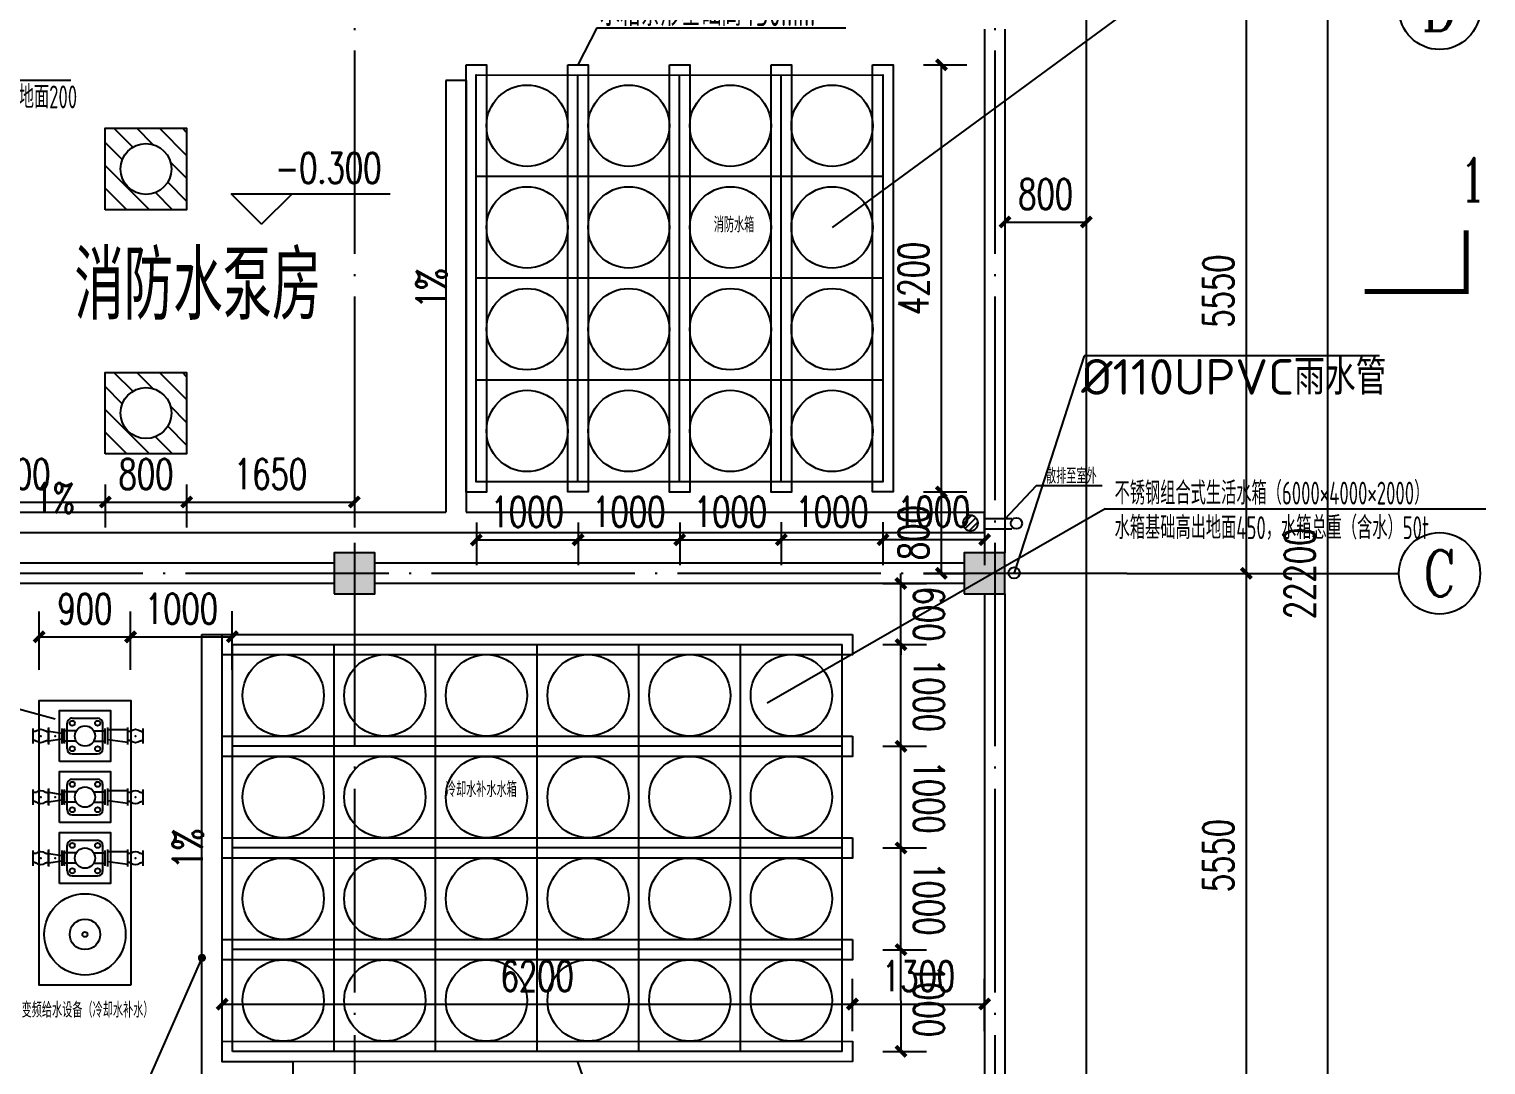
# Model space of a CAD drawing. Extents: x 19098 to 79498, y 3162 to 205862.
# Drawn here: x 30223 to 44554, y 106257 to 116439 of the extents above; entities that cross this region are included whole.
import ezdxf
from ezdxf.enums import TextEntityAlignment as Align

# ---------------------------------------------------------------- set-up
doc = ezdxf.new("R2010")
doc.units = 0
doc.header["$LTSCALE"] = 1000
doc.header["$MEASUREMENT"] = 0
doc.linetypes.add('DASHED', pattern=[0.75, 0.5, -0.25])
doc.linetypes.add('DOTE', pattern=[2.42, 2, -0.2, 0.02, -0.2])
for name, color, linetype in [('1209-3#泵房001（水反资1210）$0$水-消防系统-标注', 4, 'Continuous'), ('1209-3#泵房001（水反资1210）$0$水-消防系统-设备', 2, 'Continuous'), ('1209-3#泵房001（水反资1210）$0$水-给水系统-设备', 51, 'Continuous'), ('3T_WOOD', 21, 'Continuous'), ('AXIS', 3, 'Continuous'), ('AXIS_TEXT', 7, 'Continuous'), ('COLUMN', 9, 'Continuous'), ('DIM_ELEV', 3, 'Continuous'), ('DIM_LEAD', 3, 'Continuous'), ('DIM_SYMB', 3, 'Continuous'), ('DOTE', 1, 'Continuous'), ('IHY-room name-总-房间名称', 50, 'Continuous'), ('PUB_DIM', 3, 'Continuous'), ('PUB_HATCH', 8, 'Continuous'), ('PUB_TEXT', 7, 'Continuous'), ('STAIR', 2, 'Continuous'), ('WALL', 9, 'Continuous'), ('水-排水系统-设备', 121, 'Continuous'), ('水-消防-消防排水-管线', 140, 'DASHED'), ('水-消防系统-标注', 4, 'Continuous'), ('水-给水系统-标注', 4, 'Continuous')]:
    doc.layers.add(name, color=color, linetype=linetype)
doc.styles.add('1209-3#泵房001（水反资1210）$0$XD2008', font='xd-hzs.shx', dxfattribs={"width": 0.7, "bigfont": 'xd-hztxt.shx'})
doc.styles.add('_TCH_AXIS', font='COMPLEX', dxfattribs={"bigfont": 'GBCBIG'})
doc.styles.add('_TCH_DIM', font='SIMPLEX', dxfattribs={"bigfont": 'GBCBIG'})
doc.styles.add('_TCH_DIM_T3', font='SIMPLEX', dxfattribs={"width": 0.705882, "bigfont": 'GBCBIG'})
doc.styles.add('_TCH_LABEL', font='COMPLEX', dxfattribs={"bigfont": 'GBCBIG'})
doc.styles.add('COMPLEX', font='COMPLEX', dxfattribs={"bigfont": 'AllInOneBig.shx'})
doc.styles.get("Standard").update_dxf_attribs({"font": 'gbenor.shx', "bigfont": 'gbcbig.shx'})
doc.styles.add('XD2008', font='xd-hzs.shx', dxfattribs={"width": 0.7, "bigfont": 'xd-hztxt.shx'})
doc.styles.add('工程字', font='gbenor.shx', dxfattribs={"bigfont": 'gbcbig.shx'})
doc.dimstyles.new('_TCH_ARCH&&100', dxfattribs={"dimtxt": 297.5, "dimasz": 100, "dimexe": 250, "dimexo": 300, "dimgap": 126.25, "dimtad": 1, "dimdec": 0, "dimzin": 0, "dimdsep": 46, "dimtxsty": '_TCH_DIM_T3', "dimblk": 'ARCHTICK', "dimcen": 0.09, "dimclrt": 7, "dimazin": 2, "dimtfac": 1, "dimtdec": 0, "dimtix": 1, "dimtmove": 2, "dimatfit": 3, "dimfxl": 1, "dimtolj": 1, "dimtzin": 0, "dimarcsym": 0})

# ---------------------------------------------------------------- blocks, each defined once
blk = doc.blocks.new('1209-3#泵房001（水反资1210）$0$re')
for p, q in [((0, -196), (0, 196)), ((464, 150), (0, 150)), ((464, -196), (464, 196)), ((0, -150), (464, -88))]:
    blk.add_line(p, q)
blk = doc.blocks.new('1209-3#泵房001（水反资1210）$0$软接头-水路-0')
at = {"linetype": 'Continuous'}
for p, q in [((-100, -100), (-100, 100)), ((-76, 60), (-100, 60)), ((76, 60), (100, 60)), ((100, -100), (100, 100)), ((-76, -60), (-100, -60)), ((76, -60), (100, -60))]:
    blk.add_line(p, q, dxfattribs=at)
for centre, radius, start, end in [((-76, 85), 25, 270, 310.5421), ((0, -4), 92.1, 49.4579, 130.5421), ((76, 85), 25, 229.4579, 270), ((-76, -85), 25, 49.4579, 90), ((0, 4), 92.1, 229.4579, 310.5421), ((76, -85), 25, 90, 130.5421)]:
    blk.add_arc(centre, radius, start, end, dxfattribs=at)
at = {"color": 35, "linetype": 'Continuous'}
blk.add_point((0, 0), dxfattribs=at)
blk = doc.blocks.new('1209-3#泵房001（水反资1210）$0$异径管-0')
at = {"linetype": 'Continuous'}
for p, q in [((-100, -100), (-100, 100)), ((100, 70), (-100, 40)), ((100, 125), (100, -125)), ((100, -70), (-100, -40))]:
    blk.add_line(p, q, dxfattribs=at)
at = {"color": 35, "linetype": 'Continuous'}
blk.add_point((0, 0), dxfattribs=at)
blk = doc.blocks.new('A$C29236F82')
at = {"layer": '1209-3#泵房001（水反资1210）$0$水-消防系统-标注'}
h = blk.add_hatch(dxfattribs=at)
h.set_pattern_fill('ANSI31', color=145, scale=50, angle=-90, style=0)
h.set_pattern_definition([(315, (-56494.44, 109621.38), (112.2532, 112.2532), [])])
h.paths.add_polyline_path([(-7950, -7525), (-7950, -6725), (-8750, -6725), (-8750, -7525)])
h.paths.add_polyline_path([(-8350, -6875, -1), (-8350, -7375, -1)], flags=16)
h = blk.add_hatch(dxfattribs=at)
h.set_pattern_fill('ANSI31', color=145, scale=50, angle=-90, style=0)
h.set_pattern_definition([(315, (-56494.44, 107221.38), (112.2532, 112.2532), [])])
h.paths.add_polyline_path([(-7950, -9925), (-7950, -9125), (-8750, -9125), (-8750, -9925)])
h.paths.add_polyline_path([(-8350, -9275, -1), (-8350, -9775, -1)], flags=16)
blk.add_line((-9090, -6254), (-10262, -6254))
at = {"color": 145, "linetype": 'Continuous'}
for p, q in [((-9125, -12825, 0), (-9125, -12575, 0)), ((-9075, -12525, 0), (-8825, -12525, 0)), ((-8775, -12825, 0), (-8775, -12575, 0)), ((-9175, -12775, 0), (-9175, -12625, 0)), ((-9175, -12634, 0), (-9175, -12767, 0)), ((-9150, -12775, 0), (-9150, -12625, 0)), ((-9037, -12650, 0), (-9150, -12650, 0)), ((-9037, -12750, 0), (-9150, -12750, 0)), ((-8864, -12650, 0), (-8750, -12650, 0)), ((-8864, -12750, 0), (-8750, -12750, 0)), ((-8750, -12775, 0), (-8750, -12625, 0)), ((-8725, -12775, 0), (-8725, -12625, 0)), ((-8725, -12767, 0), (-8725, -12634, 0)), ((-9075, -12875, 0), (-8825, -12875, 0)), ((-9125, -13425, 0), (-9125, -13175, 0)), ((-9075, -13125, 0), (-8825, -13125, 0)), ((-8775, -13425, 0), (-8775, -13175, 0)), ((-9175, -13375, 0), (-9175, -13225, 0)), ((-9175, -13234, 0), (-9175, -13367, 0)), ((-9150, -13375, 0), (-9150, -13225, 0)), ((-9037, -13250, 0), (-9150, -13250, 0)), ((-8864, -13250, 0), (-8750, -13250, 0)), ((-8750, -13375, 0), (-8750, -13225, 0)), ((-8725, -13375, 0), (-8725, -13225, 0)), ((-8725, -13367, 0), (-8725, -13234, 0)), ((-9037, -13350, 0), (-9150, -13350, 0)), ((-8864, -13350, 0), (-8750, -13350, 0)), ((-9075, -13475, 0), (-8825, -13475, 0)), ((-9075, -13725, 0), (-8825, -13725, 0)), ((-9175, -13975, 0), (-9175, -13825, 0)), ((-9175, -13834, 0), (-9175, -13967, 0)), ((-9150, -13975, 0), (-9150, -13825, 0)), ((-9037, -13850, 0), (-9150, -13850, 0)), ((-9125, -14025, 0), (-9125, -13775, 0)), ((-8864, -13850, 0), (-8750, -13850, 0)), ((-8775, -14025, 0), (-8775, -13775, 0)), ((-8750, -13975, 0), (-8750, -13825, 0)), ((-8725, -13975, 0), (-8725, -13825, 0)), ((-8725, -13967, 0), (-8725, -13834, 0)), ((-9037, -13950, 0), (-9150, -13950, 0)), ((-8864, -13950, 0), (-8750, -13950, 0)), ((-9075, -14075, 0), (-8825, -14075, 0))]:
    blk.add_line(p, q, dxfattribs=at)
at = {"color": 145, "elevation": 0}
blk.add_lwpolyline([(-8500, -15150), (-9400, -15150), (-9400, -12350), (-8500, -12350)], close=True, dxfattribs=at)
for points in [[(-9200, -12950), (-9200, -12450), (-8700, -12450), (-8700, -12950), (-9200, -12950)], [(-9200, -13550), (-9200, -13050), (-8700, -13050), (-8700, -13550), (-9200, -13550)], [(-9200, -14150), (-9200, -13650), (-8700, -13650), (-8700, -14150), (-9200, -14150)]]:
    blk.add_lwpolyline(points, dxfattribs=at)
at = {"color": 145, "linetype": 'Continuous'}
for centre, radius in [((-9075, -12575, 0), 25), ((-8950, -12700, 0), 100), ((-8825, -12575, 0), 25), ((-9075, -12825, 0), 25), ((-8825, -12825, 0), 25), ((-9075, -13175, 0), 25), ((-8825, -13175, 0), 25), ((-8950, -13300, 0), 100), ((-9075, -13425, 0), 25), ((-8825, -13425, 0), 25), ((-9075, -13775, 0), 25), ((-8825, -13775, 0), 25), ((-8950, -13900, 0), 100), ((-9075, -14025, 0), 25), ((-8825, -14025, 0), 25)]:
    blk.add_circle(centre, radius, dxfattribs=at)
at = {"color": 145}
for radius in [400, 150, 25]:
    blk.add_circle((-8950, -14650, 0), radius, dxfattribs=at)
at = {"color": 145, "linetype": 'Continuous'}
for centre, start, end in [((-9075, -12575, 0), 89.9999, 179.9999), ((-8825, -12575, 0), 359.9999, 89.9999), ((-9075, -12825, 0), 179.9999, 269.9999), ((-8825, -12825, 0), 269.9999, 359.9999), ((-9075, -13175, 0), 89.9999, 179.9999), ((-8825, -13175, 0), 359.9999, 89.9999), ((-9075, -13425, 0), 179.9999, 269.9999), ((-8825, -13425, 0), 269.9999, 359.9999), ((-9075, -13775, 0), 89.9999, 179.9999), ((-8825, -13775, 0), 359.9999, 89.9999), ((-9075, -14025, 0), 179.9999, 269.9999), ((-8825, -14025, 0), 269.9999, 359.9999)]:
    blk.add_arc(centre, 50, start, end, dxfattribs=at)
at = {"layer": '1209-3#泵房001（水反资1210）$0$水-消防系统-标注'}
for p, q in [((1823, -5189, 0), (-1600, -7700)), ((1085, -10465, 0), (-2238, -12377, 0)), ((-9603, -12431, 0), (-9242, -12530))]:
    blk.add_line(p, q, dxfattribs=at)
at = {"layer": '1209-3#泵房001（水反资1210）$0$水-消防系统-标注', "elevation": 0}
blk.add_lwpolyline([(1085, -10465), (4831, -10465)], dxfattribs=at)
at = {"layer": '1209-3#泵房001（水反资1210）$0$水-消防系统-设备', "color": 145}
for p, q in [((-4100, -10200), (-4100, -6200)), ((-3100, -10200), (-3100, -6200)), ((-2100, -10200), (-2100, -6200)), ((-1100, -7200), (-5100, -7200)), ((-1100, -8200), (-5100, -8200)), ((-1100, -9200), (-5100, -9200)), ((-7500, -11800), (-1500, -11800)), ((-7499, -15800), (-7500, -11800)), ((-6499, -15800), (-6500, -11800)), ((-5500, -15800), (-5500, -11800)), ((-4500, -15800), (-4500, -11800)), ((-3500, -15800), (-3500, -11800)), ((-2500, -15800), (-2500, -11800)), ((-1500, -15800), (-1500, -11800)), ((-1500, -12800), (-7500, -12800)), ((-1500, -13800), (-7500, -13800)), ((-1500, -14800), (-7500, -14800)), ((-1500, -15800), (-7500, -15800))]:
    blk.add_line(p, q, dxfattribs=at)
for points in [[(-5100, -6201), (-1100, -6200), (-1100, -10200), (-5100, -10201), (-5100, -6200)], [(-8750, -7525), (-8750, -6725), (-7950, -6725), (-7950, -7525)], [(-8750, -9925), (-8750, -9125), (-7950, -9125), (-7950, -9925)]]:
    blk.add_lwpolyline(points, close=True, dxfattribs=at)
for centre, radius in [((-4600, -6700), 400), ((-3600, -6700), 400), ((-2600, -6700), 400), ((-1600, -6700), 400), ((-8350, -7125), 250), ((-4600, -7700), 400), ((-3600, -7700), 400), ((-2600, -7700), 400), ((-1600, -7700), 400), ((-4600, -8700), 400), ((-3600, -8700), 400), ((-2600, -8700), 400), ((-1600, -8700), 400), ((-8350, -9525), 250), ((-4600, -9700), 400), ((-3600, -9700), 400), ((-2600, -9700), 400), ((-1600, -9700), 400), ((-7000, -12300), 400), ((-6000, -12300), 400), ((-5000, -12300), 400), ((-4000, -12300), 400), ((-3000, -12300), 400), ((-2000, -12300), 400), ((-7000, -13300), 400), ((-6000, -13300), 400), ((-5000, -13300), 400), ((-4000, -13300), 400), ((-3000, -13300), 400), ((-2000, -13300), 400), ((-7000, -14300), 400), ((-6000, -14300), 400), ((-5000, -14300), 400), ((-4000, -14300), 400), ((-3000, -14300), 400), ((-2000, -14300), 400), ((-7000, -15300), 400), ((-6000, -15300), 400), ((-5000, -15300), 400), ((-4000, -15300), 400), ((-3000, -15300), 400), ((-2000, -15300), 400)]:
    blk.add_circle(centre, radius, dxfattribs=at)
at = {"layer": '1209-3#泵房001（水反资1210）$0$水-给水系统-设备'}
for name, p, xscale, yscale, zscale, rotation in [('1209-3#泵房001（水反资1210）$0$软接头-水路-0', (-9384, -12700, 0), -0.7500000000000001, 0.7500000000000001, 0.7500000000000001, 5.20240830415e-05), ('1209-3#泵房001（水反资1210）$0$异径管-0', (-9242, -12700, 0), -0.6666666666666669, 0.6666666666666667, 0.6666666666666667, 5.20240832014e-05), ('1209-3#泵房001（水反资1210）$0$re', (-8528, -12700, 0), -0.4259301616428791, 0.4259301616428791, 0.4259301616428791, 5.20240777657e-05), ('1209-3#泵房001（水反资1210）$0$软接头-水路-0', (-8453, -12700, 0), -0.7500000000000001, 0.7500000000000002, 0.7500000000000002, 5.20240777657e-05), ('1209-3#泵房001（水反资1210）$0$软接头-水路-0', (-9384, -13300, 0), -0.7500000000000001, 0.7500000000000001, 0.7500000000000001, 5.20240830415e-05), ('1209-3#泵房001（水反资1210）$0$异径管-0', (-9242, -13300, 0), -0.6666666666666669, 0.6666666666666667, 0.6666666666666667, 5.20240832014e-05), ('1209-3#泵房001（水反资1210）$0$re', (-8528, -13300, 0), -0.4259301616428791, 0.4259301616428791, 0.4259301616428791, 5.20240777657e-05), ('1209-3#泵房001（水反资1210）$0$软接头-水路-0', (-8453, -13300, 0), -0.7500000000000001, 0.7500000000000002, 0.7500000000000002, 5.20240777657e-05), ('1209-3#泵房001（水反资1210）$0$软接头-水路-0', (-9384, -13900, 0), -0.7500000000000001, 0.7500000000000001, 0.7500000000000001, 5.20240830415e-05), ('1209-3#泵房001（水反资1210）$0$异径管-0', (-9242, -13900, 0), -0.6666666666666669, 0.6666666666666667, 0.6666666666666667, 5.20240832014e-05), ('1209-3#泵房001（水反资1210）$0$re', (-8528, -13900, 0), -0.4259301616428791, 0.4259301616428791, 0.4259301616428791, 5.20240777657e-05), ('1209-3#泵房001（水反资1210）$0$软接头-水路-0', (-8453, -13900, 0), -0.7500000000000001, 0.7500000000000002, 0.7500000000000002, 5.20240777657e-05)]:
    blk.add_blockref(name, p, dxfattribs=dict(at, xscale=xscale, yscale=yscale, zscale=zscale, rotation=rotation))
at = {"layer": '1209-3#泵房001（水反资1210）$0$水-消防系统-标注', "style": '1209-3#泵房001（水反资1210）$0$XD2008', "width": 0.7}
for s, height, p in [('基础高出地面200', 225, (-10200, -6529, 0)), ('消防水箱', 150, (-2764, -7748)), ('不锈钢组合式生活水箱（6000×4000×2000）', 225, (1179, -10424, 0)), ('水箱基础高出地面450，水箱总重（含水）50t', 225, (1179, -10764, 0)), ('冷却水补水水箱', 150, (-5400, -13300)), ('变频给水设备（冷却水补水）', 150, (-9573, -15468))]:
    blk.add_text(s, height=height, dxfattribs=at).set_placement(p)
blk = doc.blocks.new('A$C2A0D4F99')
at = {"layer": '水-给水系统-标注'}
for p, q in [((-3915, -5738), (-4100, -6101)), ((-3915, -16438), (-4100, -15902)), ((-3915, -17929), (-4499, -18266, 0))]:
    blk.add_line(p, q, dxfattribs=at)
at = {"layer": '水-给水系统-标注', "linetype": 'Continuous', "ltscale": 20}
for p, q in [((-3915, -5738), (-1465, -5738)), ((-3915, -16438), (-1465, -16438)), ((-3915, -17929), (-1465, -17929))]:
    blk.add_line(p, q, dxfattribs=at)
at = {"layer": '水-给水系统-标注'}
for points in [[(-5200, -6101), (-4999, -6101), (-4999, -10301), (-5200, -10301)], [(-4200, -6101), (-3999, -6101), (-3999, -10300), (-4200, -10300)], [(-3200, -6101), (-2999, -6101), (-2999, -10301), (-3200, -10301)], [(-2200, -6101), (-1999, -6101), (-1999, -10301), (-2200, -10301)], [(-1200, -6101), (-999, -6101), (-999, -10300), (-1200, -10300)], [(-1400, -11701), (-1400, -11901), (-7600, -11902), (-7600, -11702)], [(-1400, -12701), (-1400, -12901), (-7600, -12902), (-7600, -12702)], [(-1400, -13701), (-1400, -13901), (-7600, -13902), (-7600, -13702)], [(-1400, -14701), (-1400, -14901), (-7600, -14902), (-7600, -14702)], [(-1399, -15701), (-1399, -15901), (-7599, -15902), (-7599, -15702)]]:
    blk.add_lwpolyline(points, close=True, dxfattribs=at)
at = {"layer": '水-给水系统-标注', "elevation": 0}
for points in [[(-5700, -18266), (-5499, -18266), (-5500, -20466), (-5700, -20466)], [(-4700, -18266), (-4499, -18266), (-4500, -20466), (-4700, -20466)], [(-3700, -18266), (-3499, -18266), (-3500, -20466), (-3700, -20466)], [(-2700, -18266), (-2499, -18266), (-2500, -20466), (-2700, -20466)], [(-1700, -18266), (-1499, -18266), (-1500, -20466), (-1700, -20466)]]:
    blk.add_lwpolyline(points, close=True, dxfattribs=at)
at = {"layer": '水-给水系统-标注', "linetype": 'Continuous', "ltscale": 20, "style": 'XD2008', "width": 0.7}
for p in [(-3885, -5720), (-3885, -16420), (-3885, -17911)]:
    blk.add_text('水箱条形基础高450mm', height=300, dxfattribs=at).set_placement(p)
blk = doc.blocks.new('地漏-平面')
at = {"linetype": 'Continuous'}
for p, q in [((-74, -11), (11, 74)), ((-53, -53), (53, 53)), ((-10, -75), (75, 10))]:
    blk.add_line(p, q, dxfattribs=at)
blk.add_circle((0, 0), 75, dxfattribs=at)
blk = doc.blocks.new('_ArchTick')
at = {"color": 0, "linetype": 'ByBlock', "const_width": 0.4}
blk.add_lwpolyline([(-0.5, -0.5), (0.5, 0.5)], dxfattribs=at)
blk = doc.blocks.new('*D76')
at = {"layer": 'Defpoints', "color": 0}
for p in [(29680, 110989), (30322, 110989), (30322, 109839)]:
    blk.add_point(p, dxfattribs=at)
at = {"layer": 'PUB_DIM', "color": 0, "lineweight": -2}
for p, q in [((30022, 110989), (29430, 110989)), ((29680, 109839), (29680, 110989)), ((30022, 109839), (29430, 109839))]:
    blk.add_line(p, q, dxfattribs=at)
at = {"layer": 'PUB_DIM', "color": 0, "lineweight": -2, "xscale": 100, "yscale": 100, "zscale": 100}
for p, rotation in [((29680, 110989), 90), ((29680, 109839), 270)]:
    blk.add_blockref('_ArchTick', p, dxfattribs=dict(at, rotation=rotation))
at = {"layer": 'PUB_DIM', "color": 7, "insert": (29405, 110414), "char_height": 297.5, "attachment_point": 5, "rotation": 90, "style": '_TCH_DIM_T3'}
blk.add_mtext('\\A1;1150', dxfattribs=at)
blk = doc.blocks.new('*D77')
at = {"layer": 'Defpoints', "color": 0}
for p in [(29680, 109839), (30322, 109839), (30322, 107039)]:
    blk.add_point(p, dxfattribs=at)
at = {"layer": 'PUB_DIM', "color": 0, "lineweight": -2}
for p, q in [((30022, 109839), (29430, 109839)), ((29680, 107039), (29680, 109839)), ((30022, 107039), (29430, 107039))]:
    blk.add_line(p, q, dxfattribs=at)
at = {"layer": 'PUB_DIM', "color": 0, "lineweight": -2, "xscale": 100, "yscale": 100, "zscale": 100}
for p, rotation in [((29680, 109839), 90), ((29680, 107039), 270)]:
    blk.add_blockref('_ArchTick', p, dxfattribs=dict(at, rotation=rotation))
at = {"layer": 'PUB_DIM', "color": 7, "insert": (29405, 108439), "char_height": 297.5, "attachment_point": 5, "rotation": 90, "style": '_TCH_DIM_T3'}
blk.add_mtext('\\A1;2800', dxfattribs=at)
blk = doc.blocks.new('*D78')
at = {"layer": 'Defpoints', "color": 0}
for p in [(31222, 110465), (30322, 109839), (31222, 109839)]:
    blk.add_point(p, dxfattribs=at)
at = {"layer": 'PUB_DIM', "color": 0, "lineweight": -2}
for p, q in [((30322, 110139), (30322, 110715)), ((31222, 110139), (31222, 110715)), ((30322, 110465), (31222, 110465))]:
    blk.add_line(p, q, dxfattribs=at)
at = {"layer": 'PUB_DIM', "color": 0, "lineweight": -2, "xscale": 100, "yscale": 100, "zscale": 100}
for p, rotation in [((30322, 110465), 180.0123397970919), ((31222, 110465), 0.0123397970918859)]:
    blk.add_blockref('_ArchTick', p, dxfattribs=dict(at, rotation=rotation))
at = {"layer": 'PUB_DIM', "color": 7, "insert": (30772, 110740), "char_height": 297.5, "attachment_point": 5, "rotation": 0.0123, "style": '_TCH_DIM_T3'}
blk.add_mtext('\\A1;900', dxfattribs=at)
blk = doc.blocks.new('*D79')
at = {"layer": 'Defpoints', "color": 0}
for p in [(32222, 110466), (31222, 109839), (32222, 109840)]:
    blk.add_point(p, dxfattribs=at)
at = {"layer": 'PUB_DIM', "color": 0, "lineweight": -2}
for p, q in [((31222, 110139), (31222, 110715)), ((32222, 110140), (32222, 110716)), ((31222, 110465), (32222, 110466))]:
    blk.add_line(p, q, dxfattribs=at)
at = {"layer": 'PUB_DIM', "color": 0, "lineweight": -2, "xscale": 100, "yscale": 100, "zscale": 100}
for p, rotation in [((31222, 110465), 180.0123397970923), ((32222, 110466), 0.0123397970922803)]:
    blk.add_blockref('_ArchTick', p, dxfattribs=dict(at, rotation=rotation))
at = {"layer": 'PUB_DIM', "color": 7, "insert": (31722, 110741), "char_height": 297.5, "attachment_point": 5, "rotation": 0.0123, "style": '_TCH_DIM_T3'}
blk.add_mtext('\\A1;1000', dxfattribs=at)
blk = doc.blocks.new('*D80')
at = {"layer": 'Defpoints', "color": 0}
for p in [(39623, 106854), (38322, 106288), (39623, 106289)]:
    blk.add_point(p, dxfattribs=at)
at = {"layer": 'PUB_DIM', "color": 0, "lineweight": -2}
for p, q in [((38322, 106588), (38322, 107104)), ((39623, 106589), (39622, 107104)), ((38322, 106854), (39623, 106854))]:
    blk.add_line(p, q, dxfattribs=at)
at = {"layer": 'PUB_DIM', "color": 0, "lineweight": -2, "xscale": 100, "yscale": 100, "zscale": 100}
for p, rotation in [((38322, 106854), 180.0083580815389), ((39623, 106854), 0.0083580815388705)]:
    blk.add_blockref('_ArchTick', p, dxfattribs=dict(at, rotation=rotation))
at = {"layer": 'PUB_DIM', "color": 7, "insert": (38972, 107129), "char_height": 297.5, "attachment_point": 5, "rotation": 0.0084, "style": '_TCH_DIM_T3'}
blk.add_mtext('\\A1;1300', dxfattribs=at)
blk = doc.blocks.new('*D81')
at = {"layer": 'Defpoints', "color": 0}
for p in [(38322, 106854), (32122, 106288), (38322, 106288)]:
    blk.add_point(p, dxfattribs=at)
at = {"layer": 'PUB_DIM', "color": 0, "lineweight": -2}
for p, q in [((32122, 106588), (32122, 107103)), ((38322, 106588), (38322, 107104)), ((32122, 106853), (38322, 106854))]:
    blk.add_line(p, q, dxfattribs=at)
at = {"layer": 'PUB_DIM', "color": 0, "lineweight": -2, "xscale": 100, "yscale": 100, "zscale": 100}
for p, rotation in [((32122, 106853), 180.0083580815393), ((38322, 106854), 0.0083580815392522)]:
    blk.add_blockref('_ArchTick', p, dxfattribs=dict(at, rotation=rotation))
at = {"layer": 'PUB_DIM', "color": 7, "insert": (35222, 107129), "char_height": 297.5, "attachment_point": 5, "rotation": 0.0084, "style": '_TCH_DIM_T3'}
blk.add_mtext('\\A1;6200', dxfattribs=at)
blk = doc.blocks.new('*D82')
at = {"layer": 'Defpoints', "color": 0}
for p in [(38323, 107389), (38800, 107389), (38323, 106389)]:
    blk.add_point(p, dxfattribs=at)
at = {"layer": 'PUB_DIM', "color": 0, "lineweight": -2}
for p, q in [((38623, 107389), (39050, 107389)), ((38801, 106389), (38800, 107389)), ((38623, 106389), (39051, 106389))]:
    blk.add_line(p, q, dxfattribs=at)
at = {"layer": 'PUB_DIM', "color": 0, "lineweight": -2, "xscale": 100, "yscale": 100, "zscale": 100}
for p, rotation in [((38800, 107389), 90.0123397970918), ((38801, 106389), 270.0123397970918)]:
    blk.add_blockref('_ArchTick', p, dxfattribs=dict(at, rotation=rotation))
at = {"layer": 'PUB_DIM', "color": 7, "insert": (39075, 106889), "char_height": 297.5, "attachment_point": 5, "rotation": 270.0123, "style": '_TCH_DIM_T3'}
blk.add_mtext('\\A1;1000', dxfattribs=at)
blk = doc.blocks.new('*D83')
at = {"layer": 'Defpoints', "color": 0}
for p in [(38323, 108389), (38800, 108389), (38323, 107389)]:
    blk.add_point(p, dxfattribs=at)
at = {"layer": 'PUB_DIM', "color": 0, "lineweight": -2}
for p, q in [((38623, 108389), (39050, 108389)), ((38800, 107389), (38800, 108389)), ((38623, 107389), (39050, 107389))]:
    blk.add_line(p, q, dxfattribs=at)
at = {"layer": 'PUB_DIM', "color": 0, "lineweight": -2, "xscale": 100, "yscale": 100, "zscale": 100}
for p, rotation in [((38800, 108389), 90.0123397970918), ((38800, 107389), 270.0123397970918)]:
    blk.add_blockref('_ArchTick', p, dxfattribs=dict(at, rotation=rotation))
at = {"layer": 'PUB_DIM', "color": 7, "insert": (39075, 107889), "char_height": 297.5, "attachment_point": 5, "rotation": 270.0123, "style": '_TCH_DIM_T3'}
blk.add_mtext('\\A1;1000', dxfattribs=at)
blk = doc.blocks.new('*D84')
at = {"layer": 'Defpoints', "color": 0}
for p in [(38323, 109389), (38800, 109389), (38323, 108389)]:
    blk.add_point(p, dxfattribs=at)
at = {"layer": 'PUB_DIM', "color": 0, "lineweight": -2}
for p, q in [((38623, 109389), (39050, 109389)), ((38800, 108389), (38800, 109389)), ((38623, 108389), (39050, 108389))]:
    blk.add_line(p, q, dxfattribs=at)
at = {"layer": 'PUB_DIM', "color": 0, "lineweight": -2, "xscale": 100, "yscale": 100, "zscale": 100}
for p, rotation in [((38800, 109389), 90.0123397970918), ((38800, 108389), 270.0123397970918)]:
    blk.add_blockref('_ArchTick', p, dxfattribs=dict(at, rotation=rotation))
at = {"layer": 'PUB_DIM', "color": 7, "insert": (39075, 108889), "char_height": 297.5, "attachment_point": 5, "rotation": 270.0123, "style": '_TCH_DIM_T3'}
blk.add_mtext('\\A1;1000', dxfattribs=at)
blk = doc.blocks.new('*D85')
at = {"layer": 'Defpoints', "color": 0}
for p in [(38322, 110389), (38800, 110389), (38323, 109389)]:
    blk.add_point(p, dxfattribs=at)
at = {"layer": 'PUB_DIM', "color": 0, "lineweight": -2}
for p, q in [((38622, 110389), (39050, 110389)), ((38800, 109389), (38800, 110389)), ((38623, 109389), (39050, 109389))]:
    blk.add_line(p, q, dxfattribs=at)
at = {"layer": 'PUB_DIM', "color": 0, "lineweight": -2, "xscale": 100, "yscale": 100, "zscale": 100}
for p, rotation in [((38800, 110389), 90.012339797092), ((38800, 109389), 270.012339797092)]:
    blk.add_blockref('_ArchTick', p, dxfattribs=dict(at, rotation=rotation))
at = {"layer": 'PUB_DIM', "color": 7, "insert": (39075, 109889), "char_height": 297.5, "attachment_point": 5, "rotation": 270.0123, "style": '_TCH_DIM_T3'}
blk.add_mtext('\\A1;1000', dxfattribs=at)
blk = doc.blocks.new('*D86')
at = {"layer": 'Defpoints', "color": 0}
for p in [(38322, 110989), (38800, 110989), (38322, 110389)]:
    blk.add_point(p, dxfattribs=at)
at = {"layer": 'PUB_DIM', "color": 0, "lineweight": -2}
for p, q in [((38800, 110989), (38800, 111089)), ((38622, 110989), (39050, 110989)), ((38800, 110389), (38800, 110989)), ((38622, 110389), (39050, 110389)), ((38800, 110389), (38800, 110289))]:
    blk.add_line(p, q, dxfattribs=at)
at = {"layer": 'PUB_DIM', "color": 0, "lineweight": -2, "xscale": 100, "yscale": 100, "zscale": 100}
for p, rotation in [((38800, 110989), 270.0123397970916), ((38800, 110389), 90.0123397970916)]:
    blk.add_blockref('_ArchTick', p, dxfattribs=dict(at, rotation=rotation))
at = {"layer": 'PUB_DIM', "color": 7, "insert": (39075, 110689), "char_height": 297.5, "attachment_point": 5, "rotation": 270.0123, "style": '_TCH_DIM_T3'}
blk.add_mtext('\\A1;600', dxfattribs=at)
blk = doc.blocks.new('*D88')
at = {"layer": 'Defpoints', "color": 0}
for p in [(38723, 116089), (39198, 116089), (38723, 111889)]:
    blk.add_point(p, dxfattribs=at)
at = {"layer": 'PUB_DIM', "color": 0, "lineweight": -2}
for p, q in [((39023, 116089), (39448, 116089)), ((39198, 111889), (39198, 116089)), ((39023, 111889), (39448, 111889))]:
    blk.add_line(p, q, dxfattribs=at)
at = {"layer": 'PUB_DIM', "color": 0, "lineweight": -2, "xscale": 100, "yscale": 100, "zscale": 100}
for p, rotation in [((39198, 116089), 90), ((39198, 111889), 270)]:
    blk.add_blockref('_ArchTick', p, dxfattribs=dict(at, rotation=rotation))
at = {"layer": 'PUB_DIM', "color": 7, "insert": (38923, 113989), "char_height": 297.5, "attachment_point": 5, "rotation": 90, "style": '_TCH_DIM_T3'}
blk.add_mtext('\\A1;4200', dxfattribs=at)
blk = doc.blocks.new('*D89')
at = {"layer": 'Defpoints', "color": 0}
for p in [(38723, 111889), (39198, 111889), (38723, 111089)]:
    blk.add_point(p, dxfattribs=at)
at = {"layer": 'PUB_DIM', "color": 0, "lineweight": -2}
for p, q in [((39023, 111889), (39448, 111889)), ((39198, 111089), (39198, 111889)), ((39023, 111089), (39448, 111089))]:
    blk.add_line(p, q, dxfattribs=at)
at = {"layer": 'PUB_DIM', "color": 0, "lineweight": -2, "xscale": 100, "yscale": 100, "zscale": 100}
for p, rotation in [((39198, 111889), 90), ((39198, 111089), 270)]:
    blk.add_blockref('_ArchTick', p, dxfattribs=dict(at, rotation=rotation))
at = {"layer": 'PUB_DIM', "color": 7, "insert": (38923, 111489), "char_height": 297.5, "attachment_point": 5, "rotation": 90, "style": '_TCH_DIM_T3'}
blk.add_mtext('\\A1;800', dxfattribs=at)
blk = doc.blocks.new('*D90')
at = {"layer": 'Defpoints', "color": 0}
for p in [(34623, 111889), (35623, 111889), (35623, 111419)]:
    blk.add_point(p, dxfattribs=at)
at = {"layer": 'PUB_DIM', "color": 0, "lineweight": -2}
for p, q in [((34623, 111589), (34623, 111168)), ((35623, 111589), (35623, 111169)), ((34623, 111418), (35623, 111419))]:
    blk.add_line(p, q, dxfattribs=at)
at = {"layer": 'PUB_DIM', "color": 0, "lineweight": -2, "xscale": 100, "yscale": 100, "zscale": 100}
for p, rotation in [((34623, 111418), 180.0370193867007), ((35623, 111419), 0.037019386700697)]:
    blk.add_blockref('_ArchTick', p, dxfattribs=dict(at, rotation=rotation))
at = {"layer": 'PUB_DIM', "color": 7, "insert": (35123, 111693), "char_height": 297.5, "attachment_point": 5, "rotation": 0.037, "style": '_TCH_DIM_T3'}
blk.add_mtext('\\A1;1000', dxfattribs=at)
blk = doc.blocks.new('*D91')
at = {"layer": 'Defpoints', "color": 0}
for p in [(35623, 111889), (36623, 111890), (36623, 111419)]:
    blk.add_point(p, dxfattribs=at)
at = {"layer": 'PUB_DIM', "color": 0, "lineweight": -2}
for p, q in [((35623, 111589), (35623, 111169)), ((36623, 111590), (36623, 111169)), ((35623, 111419), (36623, 111419))]:
    blk.add_line(p, q, dxfattribs=at)
at = {"layer": 'PUB_DIM', "color": 0, "lineweight": -2, "xscale": 100, "yscale": 100, "zscale": 100}
for p, rotation in [((35623, 111419), 180.0370193867008), ((36623, 111419), 0.0370193867008623)]:
    blk.add_blockref('_ArchTick', p, dxfattribs=dict(at, rotation=rotation))
at = {"layer": 'PUB_DIM', "color": 7, "insert": (36123, 111694), "char_height": 297.5, "attachment_point": 5, "rotation": 0.037, "style": '_TCH_DIM_T3'}
blk.add_mtext('\\A1;1000', dxfattribs=at)
blk = doc.blocks.new('*D92')
at = {"layer": 'Defpoints', "color": 0}
for p in [(36623, 111890), (37623, 111891), (37623, 111420)]:
    blk.add_point(p, dxfattribs=at)
at = {"layer": 'PUB_DIM', "color": 0, "lineweight": -2}
for p, q in [((36623, 111590), (36623, 111169)), ((37623, 111591), (37623, 111170)), ((36623, 111419), (37623, 111420))]:
    blk.add_line(p, q, dxfattribs=at)
at = {"layer": 'PUB_DIM', "color": 0, "lineweight": -2, "xscale": 100, "yscale": 100, "zscale": 100}
for p, rotation in [((36623, 111419), 180.0370193867002), ((37623, 111420), 0.0370193867001626)]:
    blk.add_blockref('_ArchTick', p, dxfattribs=dict(at, rotation=rotation))
at = {"layer": 'PUB_DIM', "color": 7, "insert": (37123, 111695), "char_height": 297.5, "attachment_point": 5, "rotation": 0.037, "style": '_TCH_DIM_T3'}
blk.add_mtext('\\A1;1000', dxfattribs=at)
blk = doc.blocks.new('*D93')
at = {"layer": 'Defpoints', "color": 0}
for p in [(37623, 111891), (38623, 111891), (38623, 111421)]:
    blk.add_point(p, dxfattribs=at)
at = {"layer": 'PUB_DIM', "color": 0, "lineweight": -2}
for p, q in [((37623, 111591), (37623, 111170)), ((38623, 111591), (38623, 111171)), ((37623, 111420), (38623, 111421))]:
    blk.add_line(p, q, dxfattribs=at)
at = {"layer": 'PUB_DIM', "color": 0, "lineweight": -2, "xscale": 100, "yscale": 100, "zscale": 100}
for p, rotation in [((37623, 111420), 180.0370193867006), ((38623, 111421), 0.037019386700557)]:
    blk.add_blockref('_ArchTick', p, dxfattribs=dict(at, rotation=rotation))
at = {"layer": 'PUB_DIM', "color": 7, "insert": (38123, 111695), "char_height": 297.5, "attachment_point": 5, "rotation": 0.037, "style": '_TCH_DIM_T3'}
blk.add_mtext('\\A1;1000', dxfattribs=at)
blk = doc.blocks.new('*D94')
at = {"layer": 'Defpoints', "color": 0}
for p in [(38623, 111891), (39623, 111892), (39623, 111421)]:
    blk.add_point(p, dxfattribs=at)
at = {"layer": 'PUB_DIM', "color": 0, "lineweight": -2}
for p, q in [((38623, 111591), (38623, 111171)), ((39623, 111592), (39623, 111171)), ((38623, 111421), (39623, 111421))]:
    blk.add_line(p, q, dxfattribs=at)
at = {"layer": 'PUB_DIM', "color": 0, "lineweight": -2, "xscale": 100, "yscale": 100, "zscale": 100}
for p, rotation in [((39623, 111421), 0.0370193867010277), ((38623, 111421), 180.037019386701)]:
    blk.add_blockref('_ArchTick', p, dxfattribs=dict(at, rotation=rotation))
at = {"layer": 'PUB_DIM', "color": 7, "insert": (39123, 111696), "char_height": 297.5, "attachment_point": 5, "rotation": 0.037, "style": '_TCH_DIM_T3'}
blk.add_mtext('\\A1;1000', dxfattribs=at)
blk = doc.blocks.new('*D96')
at = {"layer": 'Defpoints', "color": 0}
for p in [(29173, 112264), (30973, 112264), (30973, 111790)]:
    blk.add_point(p, dxfattribs=at)
at = {"layer": 'PUB_DIM', "color": 0, "lineweight": -2}
for p, q in [((29173, 111964), (29173, 111540)), ((30973, 111964), (30973, 111540)), ((29173, 111790), (30973, 111790))]:
    blk.add_line(p, q, dxfattribs=at)
at = {"layer": 'PUB_DIM', "color": 0, "lineweight": -2, "xscale": 100, "yscale": 100, "zscale": 100, "rotation": 180}
blk.add_blockref('_ArchTick', (29173, 111790), dxfattribs=at)
at = {"layer": 'PUB_DIM', "color": 0, "lineweight": -2, "xscale": 100, "yscale": 100, "zscale": 100}
blk.add_blockref('_ArchTick', (30973, 111790), dxfattribs=at)
at = {"layer": 'PUB_DIM', "color": 7, "insert": (30073, 112065), "char_height": 297.5, "attachment_point": 5, "style": '_TCH_DIM_T3'}
blk.add_mtext('\\A1;1800', dxfattribs=at)
blk = doc.blocks.new('*D97')
at = {"layer": 'Defpoints', "color": 0}
for p in [(30973, 112264), (31773, 112264), (31773, 111790)]:
    blk.add_point(p, dxfattribs=at)
at = {"layer": 'PUB_DIM', "color": 0, "lineweight": -2}
for p, q in [((30973, 111964), (30973, 111540)), ((31773, 111964), (31773, 111540)), ((30973, 111790), (31773, 111790))]:
    blk.add_line(p, q, dxfattribs=at)
at = {"layer": 'PUB_DIM', "color": 0, "lineweight": -2, "xscale": 100, "yscale": 100, "zscale": 100, "rotation": 180}
blk.add_blockref('_ArchTick', (30973, 111790), dxfattribs=at)
at = {"layer": 'PUB_DIM', "color": 0, "lineweight": -2, "xscale": 100, "yscale": 100, "zscale": 100}
blk.add_blockref('_ArchTick', (31773, 111790), dxfattribs=at)
at = {"layer": 'PUB_DIM', "color": 7, "insert": (31373, 112065), "char_height": 297.5, "attachment_point": 5, "style": '_TCH_DIM_T3'}
blk.add_mtext('\\A1;800', dxfattribs=at)
blk = doc.blocks.new('*D98')
at = {"layer": 'Defpoints', "color": 0}
for p in [(31773, 112264), (33423, 112264), (33423, 111790)]:
    blk.add_point(p, dxfattribs=at)
at = {"layer": 'PUB_DIM', "color": 0, "lineweight": -2}
for p, q in [((31773, 111964), (31773, 111540)), ((33423, 111964), (33423, 111540)), ((31773, 111790), (33423, 111790))]:
    blk.add_line(p, q, dxfattribs=at)
at = {"layer": 'PUB_DIM', "color": 0, "lineweight": -2, "xscale": 100, "yscale": 100, "zscale": 100, "rotation": 180}
blk.add_blockref('_ArchTick', (31773, 111790), dxfattribs=at)
at = {"layer": 'PUB_DIM', "color": 0, "lineweight": -2, "xscale": 100, "yscale": 100, "zscale": 100}
blk.add_blockref('_ArchTick', (33423, 111790), dxfattribs=at)
at = {"layer": 'PUB_DIM', "color": 7, "insert": (32598, 112065), "char_height": 297.5, "attachment_point": 5, "style": '_TCH_DIM_T3'}
blk.add_mtext('\\A1;1650', dxfattribs=at)
blk = doc.blocks.new('*D147')
at = {"layer": 'AXIS', "color": 0, "lineweight": -2}
for p, q in [((41323, 111089), (42448, 111089)), ((42198, 105539), (42198, 111089)), ((41323, 105539), (42448, 105539))]:
    blk.add_line(p, q, dxfattribs=at)
at = {"layer": 'Defpoints', "color": 0}
for p in [(41023, 111089), (42198, 111089), (41023, 105539)]:
    blk.add_point(p, dxfattribs=at)
at = {"layer": 'AXIS', "color": 0, "lineweight": -2, "xscale": 100, "yscale": 100, "zscale": 100}
for p, rotation in [((42198, 111089), 90), ((42198, 105539), 270)]:
    blk.add_blockref('_ArchTick', p, dxfattribs=dict(at, rotation=rotation))
at = {"layer": 'AXIS', "color": 7, "insert": (41923, 108314), "char_height": 297.5, "attachment_point": 5, "rotation": 90, "style": '_TCH_DIM_T3'}
blk.add_mtext('\\A1;5550', dxfattribs=at)
blk = doc.blocks.new('*D148')
at = {"layer": 'AXIS', "color": 0, "lineweight": -2}
for p, q in [((41323, 116639), (42448, 116639)), ((42198, 111089), (42198, 116639)), ((41323, 111089), (42448, 111089))]:
    blk.add_line(p, q, dxfattribs=at)
at = {"layer": 'Defpoints', "color": 0}
for p in [(41023, 116639), (42198, 116639), (41023, 111089)]:
    blk.add_point(p, dxfattribs=at)
at = {"layer": 'AXIS', "color": 0, "lineweight": -2, "xscale": 100, "yscale": 100, "zscale": 100}
for p, rotation in [((42198, 116639), 90), ((42198, 111089), 270)]:
    blk.add_blockref('_ArchTick', p, dxfattribs=dict(at, rotation=rotation))
at = {"layer": 'AXIS', "color": 7, "insert": (41923, 113864), "char_height": 297.5, "attachment_point": 5, "rotation": 90, "style": '_TCH_DIM_T3'}
blk.add_mtext('\\A1;5550', dxfattribs=at)
blk = doc.blocks.new('*D151')
at = {"layer": 'AXIS', "color": 0, "lineweight": -2}
for p, q in [((41323, 122190), (43248, 122190)), ((42998, 99989), (42998, 122190)), ((41323, 99989), (43248, 99989))]:
    blk.add_line(p, q, dxfattribs=at)
at = {"layer": 'Defpoints', "color": 0}
for p in [(41023, 122190), (42998, 122190), (41023, 99989)]:
    blk.add_point(p, dxfattribs=at)
at = {"layer": 'AXIS', "color": 0, "lineweight": -2, "xscale": 100, "yscale": 100, "zscale": 100}
for p, rotation in [((42998, 122190), 90), ((42998, 99989), 270)]:
    blk.add_blockref('_ArchTick', p, dxfattribs=dict(at, rotation=rotation))
at = {"layer": 'AXIS', "color": 7, "insert": (42723, 111089), "char_height": 297.5, "attachment_point": 5, "rotation": 90, "style": '_TCH_DIM_T3'}
blk.add_mtext('\\A1;22200', dxfattribs=at)
blk = doc.blocks.new('*D195')
at = {"layer": 'Defpoints', "color": 0}
for p in [(39823, 114906), (40623, 114906), (40623, 114543)]:
    blk.add_point(p, dxfattribs=at)
at = {"layer": 'PUB_DIM', "color": 0, "lineweight": -2}
for p, q in [((39823, 114606), (39823, 114293)), ((39823, 114543), (40623, 114543)), ((40623, 114606), (40623, 114293))]:
    blk.add_line(p, q, dxfattribs=at)
at = {"layer": 'PUB_DIM', "color": 0, "lineweight": -2, "xscale": 100, "yscale": 100, "zscale": 100, "rotation": 180}
blk.add_blockref('_ArchTick', (39823, 114543), dxfattribs=at)
at = {"layer": 'PUB_DIM', "color": 0, "lineweight": -2, "xscale": 100, "yscale": 100, "zscale": 100}
blk.add_blockref('_ArchTick', (40623, 114543), dxfattribs=at)
at = {"layer": 'PUB_DIM', "color": 7, "insert": (40223, 114818), "char_height": 297.5, "attachment_point": 5, "style": '_TCH_DIM_T3'}
blk.add_mtext('\\A1;800', dxfattribs=at)
blk = doc.blocks.new('_FZH')
blk.add_lwpolyline([(-0.5, -0.5), (0.5, -0.5), (0.5, 0.5), (-0.5, 0.5)], close=True)
at = {"layer": 'PUB_HATCH'}
blk.add_solid([(-0.5, -0.5), (0.5, -0.5), (-0.5, 0.5), (0.5, 0.5)], dxfattribs=at)
blk = doc.blocks.new('_AXISO')
blk.add_circle((0, 0), 0.5)
at = {"layer": 'AXIS_TEXT', "style": 'COMPLEX', "width": 1.041667}
blk.add_attdef('A', text='', height=0.56, dxfattribs=at).set_placement((-0.25, -0.28), (0.25, -0.28), align=Align.FIT)

msp = doc.modelspace()

# ---------------------------------------------------------------- linework, layer by layer
at = {"layer": '3T_WOOD'}
for p, q in [((39619.5, 111626.8), (39890.8, 111626.8)), ((39619.5, 111526.8), (39890.8, 111526.8))]:
    msp.add_line(p, q, dxfattribs=at)
for centre in [(39935.7, 111580.3), (39913.4, 111094)]:
    msp.add_circle(centre, 55, dxfattribs=at)
at = {"layer": 'AXIS'}
msp.add_line((41022.6, 111089.2), (43697.9, 111089.2), dxfattribs=at)
at = {"layer": 'DIM_ELEV'}
for p, q in [((32510.4, 114520.7), (32210.4, 114820.7)), ((32210.4, 114820.7), (33775.4, 114820.7)), ((32510.4, 114520.7), (32810.4, 114820.7))]:
    msp.add_line(p, q, dxfattribs=at)
at = {"layer": 'DIM_LEAD', "linetype": 'ByBlock'}
msp.add_line((31923, 107308.7), (31233.8, 105748.5), dxfattribs=at)
at = {"layer": 'DIM_LEAD', "linetype": 'ByBlock', "const_width": 40}
msp.add_lwpolyline([(31931.1, 107327, 1), (31914.9, 107290.4, 1)], format="xyb", close=True, dxfattribs=at)
at = {"layer": 'DIM_SYMB'}
for points in [[(34434.4, 114451.3, 0, 0, 0), (34434.4, 113575.1, 80, 0, 0), (34434.4, 113275.1, 0, 0, 0)], [(29858.8, 111574.2, 0, 0, 0), (30735, 111574.2, 80, 0, 0), (31035, 111574.2, 0, 0, 0)], [(32037.3, 108941.9, 0, 0, 0), (32037.3, 108065.7, 80, 0, 0), (32037.3, 107765.7, 0, 0, 0)]]:
    msp.add_lwpolyline(points, format="xyseb", dxfattribs=at)
at = {"layer": 'DIM_SYMB', "const_width": 50}
msp.add_lwpolyline([(44360.7, 114460.4), (44360.7, 113860.4), (43360.7, 113860.4)], dxfattribs=at)
at = {"layer": 'DOTE', "linetype": 'DOTE'}
for p, q in [((33422.6, 123489.7), (33422.6, 98689.2)), ((39722.6, 123489.7), (39722.6, 98689.2)), ((41022.6, 111089.2), (25822.6, 111089.2))]:
    msp.add_line(p, q, dxfattribs=at)
at = {"layer": 'IHY-room name-总-房间名称'}
for p, q in [((40603.8, 113227), (39913.4, 111094)), ((43506.8, 113227), (40603.8, 113227))]:
    msp.add_line(p, q, dxfattribs=at)
at = {"layer": 'STAIR'}
msp.add_lwpolyline([(33372.4, 123089.7), (40622.6, 123089.7), (40622.6, 99089.2), (30972.4, 99089.2)], dxfattribs=at)
at = {"layer": 'WALL'}
for p, q in [((39622.6, 116439.5), (39622.6, 111289.2)), ((39822.6, 116439.5), (39822.6, 111289.2)), ((33222.6, 111189.2), (27422.6, 111189.2)), ((39422.6, 111189.2), (33622.6, 111189.2)), ((33222.6, 110989.2), (27422.6, 110989.2)), ((39422.6, 110989.2), (33622.6, 110989.2)), ((39622.6, 110889.2), (39622.6, 105739)), ((39822.6, 110889.2), (39822.6, 105739))]:
    msp.add_line(p, q, dxfattribs=at)
at = {"layer": '水-消防-消防排水-管线', "color": 145, "linetype": 'ByBlock'}
for p, q in [((34322.2, 115933.9), (34322.2, 111689.2)), ((34522.2, 115933.9), (34322.2, 115933.9)), ((34522.2, 115933.9), (34522.2, 111689.2)), ((27422.8, 111689.2), (34322.2, 111689.2)), ((34522.2, 111689.2), (39622.6, 111689.2)), ((39622.6, 111489.2), (39622.6, 111689.2)), ((39622.6, 111676.8), (39622.6, 111476.8)), ((27222.6, 111489.2), (39622.6, 111489.2)), ((31923.1, 107039.3), (31922.3, 110489.2)), ((31922.3, 110489.2), (32122.3, 110489.2)), ((32123.2, 106287.6), (32122.3, 110489.2)), ((31923.3, 106087.6), (31923.3, 107039.3, 0)), ((32821.3, 106287.7), (32123.2, 106287.6)), ((32821.3, 106287.6), (32123.2, 106287.6)), ((32821.7, 104124.6), (32821.3, 106287.6))]:
    msp.add_line(p, q, dxfattribs=at)
at = {"layer": '水-消防系统-标注'}
for p, q in [((40130.6, 111948.6), (39819.5, 111619.8)), ((40780.6, 111948.6), (40130.6, 111948.6))]:
    msp.add_line(p, q, dxfattribs=at)

# ---------------------------------------------------------------- block references
at = {"layer": 'AXIS'}
ref = msp.add_blockref('_AXISO', (44097.9, 116639.2), dxfattribs=dict(at, xscale=800, yscale=800, zscale=800))
ref.add_attrib('A', 'D', dxfattribs={"layer": 'AXIS_TEXT', "height": 435.3, "style": '_TCH_AXIS'}).set_placement((43921.8, 116421.6), (44274.1, 116421.6), align=Align.FIT)
ref = msp.add_blockref('_AXISO', (44097.9, 111089.2), dxfattribs=dict(at, xscale=800, yscale=800, zscale=800))
ref.add_attrib('A', 'C', dxfattribs={"layer": 'AXIS_TEXT', "height": 455.7, "style": '_TCH_AXIS'}).set_placement((43935.2, 110861.4), (44260.7, 110861.4), align=Align.FIT)
at = {"layer": 'COLUMN', "xscale": 400, "yscale": 400, "zscale": 400}
for p in [(33422.6, 111089.2), (39622.6, 111089.2)]:
    msp.add_blockref('_FZH', p, dxfattribs=at)
at = {"layer": 'WALL', "color": 6}
for name, p in [('A$C29236F82', (39722.6, 122189.7)), ('A$C2A0D4F99', (39721.6, 122189.7))]:
    msp.add_blockref(name, p, dxfattribs=at)
at = {"layer": '水-排水系统-设备', "xscale": -1, "rotation": 270}
msp.add_blockref('地漏-平面', (39484, 111583.1), dxfattribs=at)

# ---------------------------------------------------------------- texts
at = {"layer": 'IHY-room name-总-房间名称', "style": '工程字', "width": 1.2}
msp.add_text('%%C110UPVC雨水管', height=350, dxfattribs=at).set_placement((42073.6, 113020.4), align=Align.MIDDLE_CENTER)
at = {"layer": 'PUB_TEXT', "width": 0.705882}
for s, height, style, p in [('-0.300', 297.5, '_TCH_DIM', (32645.4, 114925.7)), ('1', 425, '_TCH_LABEL', (44296.5, 114747.9)), ('1%%%', 297.5, '_TCH_DIM', (30276.9, 111679.2))]:
    msp.add_text(s, height=height, dxfattribs=dict(at, style=style)).set_placement(p)
at = {"layer": 'PUB_TEXT'}
msp.add_text('消防水泵房', height=675.18, dxfattribs=at).set_placement((30668.3, 113582.1))
at = {"layer": 'PUB_TEXT', "style": '_TCH_DIM', "width": 0.705882}
for p in [(34329.4, 113693.2), (31932.3, 108183.8)]:
    msp.add_text('1%%%', height=297.5, rotation=90, dxfattribs=at).set_placement(p)
at = {"layer": '水-消防系统-标注', "style": 'XD2008', "width": 0.7}
msp.add_text('散排至室外', height=150, dxfattribs=at).set_placement((40226.4, 111971.8, 0))

# ---------------------------------------------------------------- dimensions: what is measured, and where the dimension line sits
at = {"layer": 'AXIS'}
for p1, p2, distance, picture, middle in [((41022.551, 99989.2204), (41022.551, 122189.72), -1975.3868, '*D151', (42722.9378, 111089.4702)), ((41022.6, 111089.2), (41022.6, 116639.2), -1175.4, '*D148', (41922.9, 113864.2)), ((41022.6, 105539.2), (41022.6, 111089.2), -1175.4, '*D147', (41922.9, 108314.2))]:
    dim = msp.add_aligned_dim(p1=p1, p2=p2, distance=distance, dimstyle='_TCH_ARCH&&100', dxfattribs=at)
    dim.commit()
    dim.dimension.update_dxf_attribs({"geometry": picture, "text_midpoint": middle})
at = {"layer": 'PUB_DIM', "color": 6}
for p1, p2, distance, picture, middle in [((38723.2, 111889.2), (38723.2, 116089.2), -474.8, '*D88', (38923, 113989.2)), ((29172.6, 112264.2), (30972.6, 112264.2), -473.8, '*D96', (30072.6, 112065.4)), ((30972.6, 112264.2), (31772.6, 112264.2), -473.8, '*D97', (31372.6, 112065.4)), ((31772.6, 112264.2), (33422.6, 112264.2), -473.8, '*D98', (32597.6, 112065.4)), ((38723.2, 111089.2), (38723.2, 111889.2), -474.8, '*D89', (38923, 111489.2)), ((34622.9, 111888.7), (35622.9, 111889.3), -470.6, '*D90', (35123, 111693.4)), ((35622.9, 111889.3), (36622.9, 111889.9), -470.6, '*D91', (36123, 111694)), ((36622.9, 111889.9), (37622.9, 111890.6), -470.6, '*D92', (37123, 111694.7)), ((37622.9, 111890.6), (38622.9, 111891.2), -470.6, '*D93', (38123, 111695.3)), ((38622.9, 111891.2), (39622.6, 111891.9), -470.6, '*D94', (39122.8, 111696)), ((38322.3, 110388.8), (38322.2, 110989.2), -477.4, '*D86', (39074.6, 110689.2)), ((30322.2, 109839.3), (30322.2, 110989.2), 642.4, '*D76', (29404.8, 110414.3)), ((30322.2, 109839.1), (31222.2, 109839.3), 626.1, '*D78', (30772, 110740.3)), ((31222.2, 109839.3), (32222.5, 109839.5), 626.1, '*D79', (31722.2, 110740.5)), ((38322.5, 109388.8), (38322.3, 110388.8), -477.4, '*D85', (39074.8, 109888.9)), ((30322.2, 107039.3), (30322.2, 109839.3), 642.4, '*D77', (29404.8, 108439.3)), ((38322.8, 108388.8), (38322.5, 109388.8), -477.4, '*D84', (39075, 108888.9)), ((38323, 107388.8), (38322.8, 108388.8), -477.4, '*D83', (39075.2, 107888.9)), ((38323.2, 106388.8), (38323, 107388.8), -477.4, '*D82', (39075.4, 106888.9)), ((32122.2, 106287.6), (38322.2, 106288.5), 565.6, '*D81', (35222.1, 107128.6)), ((38322.2, 106288.5), (39622.6, 106288.6), 565.6, '*D80', (38972.3, 107129.2))]:
    dim = msp.add_aligned_dim(p1=p1, p2=p2, distance=distance, dimstyle='_TCH_ARCH&&100', dxfattribs=at)
    dim.commit()
    dim.dimension.update_dxf_attribs({"geometry": picture, "text_midpoint": middle})
at = {"layer": 'PUB_DIM'}
dim = msp.add_aligned_dim(p1=(39822.6, 114905.5), p2=(40622.6, 114905.5), distance=-362.9, dimstyle='_TCH_ARCH&&100', dxfattribs=at)
dim.commit()
dim.dimension.update_dxf_attribs({"geometry": '*D195', "text_midpoint": (40222.6, 114817.6)})

doc.saveas('drawing.dxf')
